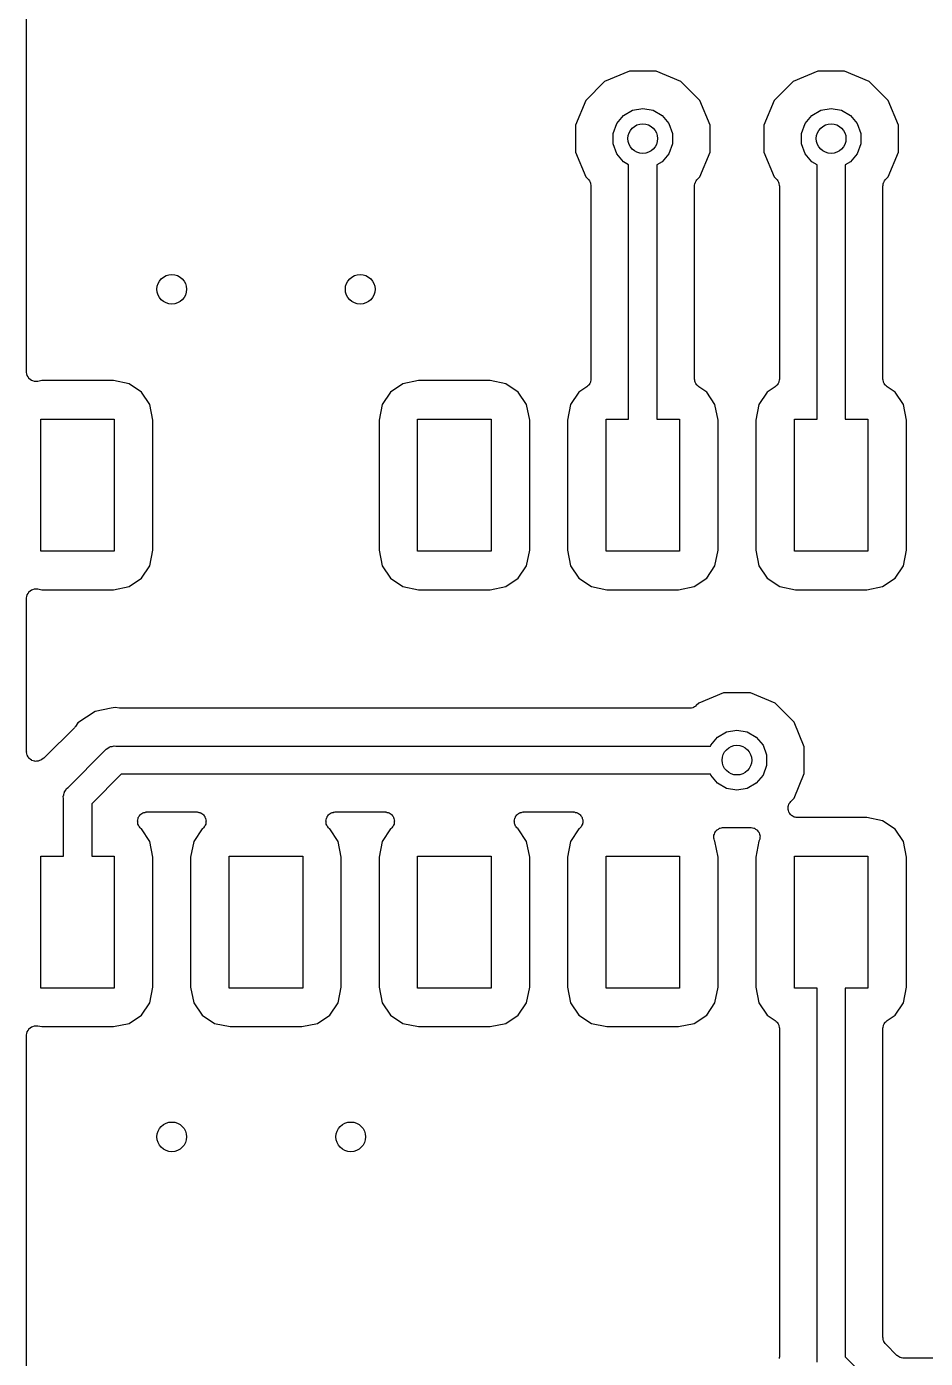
# Model space of a CAD drawing. Extents: x 40 to 164, y -163 to -60.
# Drawn here: x 39.95 to 52.07, y -144.72 to -126.76 of the extents above; entities that cross this region are included whole.
import ezdxf

# ---------------------------------------------------------------- set-up
doc = ezdxf.new("R2010")
doc.units = 0
doc.header["$MEASUREMENT"] = 0
doc.layers.add('BLACK', color=7, linetype='CONTINUOUS')

msp = doc.modelspace()

# ---------------------------------------------------------------- linework, layer by layer
at = {"layer": 'BLACK', "linetype": 'CONTINUOUS'}
for p, q in [((39.953, -131.42), (39.953, -119.158)), ((47.7457, -127.5), (47.4902, -127.756)), ((48.0794, -127.362), (47.7457, -127.5)), ((48.4406, -127.362), (48.0794, -127.362)), ((48.7743, -127.5), (48.4406, -127.362)), ((49.0298, -127.756), (48.7743, -127.5)), ((50.2857, -127.5), (50.0302, -127.756)), ((50.6194, -127.362), (50.2857, -127.5)), ((50.9806, -127.362), (50.6194, -127.362)), ((51.3143, -127.5), (50.9806, -127.362)), ((51.5698, -127.756), (51.3143, -127.5)), ((47.4902, -127.756), (47.352, -128.089)), ((48.1211, -127.888), (48.26, -127.864)), ((48.26, -127.864), (48.3989, -127.888)), ((49.168, -128.089), (49.0298, -127.756)), ((50.0302, -127.756), (49.892, -128.089)), ((50.6611, -127.888), (50.8, -127.864)), ((50.8, -127.864), (50.9389, -127.888)), ((51.708, -128.089), (51.5698, -127.756)), ((47.9082, -128.067), (47.9989, -127.959)), ((47.9989, -127.959), (48.1211, -127.888)), ((48.3989, -127.888), (48.5211, -127.959)), ((48.5211, -127.959), (48.6118, -128.067)), ((50.4482, -128.067), (50.5389, -127.959)), ((50.5389, -127.959), (50.6611, -127.888)), ((50.9389, -127.888), (51.0611, -127.959)), ((51.0611, -127.959), (51.1518, -128.067)), ((47.352, -128.089), (47.352, -128.451)), ((47.86, -128.199), (47.9082, -128.067)), ((47.86, -128.341), (47.86, -128.199)), ((48.6118, -128.067), (48.66, -128.199)), ((48.66, -128.199), (48.66, -128.341)), ((49.168, -128.451), (49.168, -128.089)), ((49.892, -128.089), (49.892, -128.451)), ((50.4, -128.199), (50.4482, -128.067)), ((50.4, -128.341), (50.4, -128.199)), ((51.1518, -128.067), (51.2, -128.199)), ((51.2, -128.199), (51.2, -128.341)), ((51.708, -128.451), (51.708, -128.089)), ((47.9082, -128.473), (47.86, -128.341)), ((48.66, -128.341), (48.6118, -128.473)), ((50.4482, -128.473), (50.4, -128.341)), ((51.2, -128.341), (51.1518, -128.473)), ((47.352, -128.451), (47.4902, -128.784)), ((47.9989, -128.581), (47.9082, -128.473)), ((48.0695, -128.622), (47.9989, -128.581)), ((48.5211, -128.581), (48.4505, -128.622)), ((48.6118, -128.473), (48.5211, -128.581)), ((49.0298, -128.784), (49.168, -128.451)), ((49.892, -128.451), (50.0302, -128.784)), ((50.5389, -128.581), (50.4482, -128.473)), ((50.6095, -128.622), (50.5389, -128.581)), ((51.0611, -128.581), (50.9905, -128.622)), ((51.1518, -128.473), (51.0611, -128.581)), ((51.5698, -128.784), (51.708, -128.451)), ((48.0695, -132.055), (48.0695, -128.622)), ((48.4505, -128.622), (48.4505, -132.055)), ((50.6095, -132.055), (50.6095, -128.622)), ((50.9905, -128.622), (50.9905, -132.055)), ((47.4902, -128.784), (47.5243, -128.818)), ((47.5243, -128.818), (47.5275, -128.823)), ((47.5275, -128.823), (47.5318, -128.827)), ((47.5318, -128.827), (47.5401, -128.841)), ((47.5401, -128.841), (47.5496, -128.855)), ((47.5496, -128.855), (47.551, -128.86)), ((47.551, -128.86), (47.5538, -128.865)), ((47.5538, -128.865), (47.5567, -128.881)), ((47.5567, -128.881), (47.561, -128.897)), ((47.561, -128.897), (47.5605, -128.903)), ((47.5605, -128.903), (47.5615, -128.908)), ((47.5615, -128.908), (47.5615, -131.512)), ((48.9585, -128.908), (48.9595, -128.903)), ((48.9585, -131.512), (48.9585, -128.908)), ((48.959, -128.897), (48.9633, -128.881)), ((48.9595, -128.903), (48.959, -128.897)), ((48.9633, -128.881), (48.9662, -128.865)), ((48.9662, -128.865), (48.969, -128.86)), ((48.969, -128.86), (48.9704, -128.855)), ((48.9704, -128.855), (48.9799, -128.841)), ((48.9799, -128.841), (48.9882, -128.827)), ((48.9882, -128.827), (48.9925, -128.823)), ((48.9925, -128.823), (48.9957, -128.818)), ((48.9957, -128.818), (49.0298, -128.784)), ((50.0302, -128.784), (50.0643, -128.818)), ((50.0643, -128.818), (50.0675, -128.823)), ((50.0675, -128.823), (50.0718, -128.827)), ((50.0718, -128.827), (50.0801, -128.841)), ((50.0801, -128.841), (50.0896, -128.855)), ((50.0896, -128.855), (50.091, -128.86)), ((50.091, -128.86), (50.0938, -128.865)), ((50.0938, -128.865), (50.0967, -128.881)), ((50.0967, -128.881), (50.101, -128.897)), ((50.101, -128.897), (50.1005, -128.903)), ((50.1005, -128.903), (50.1015, -128.908)), ((50.1015, -128.908), (50.1015, -131.512)), ((51.4985, -128.908), (51.4995, -128.903)), ((51.4985, -131.512), (51.4985, -128.908)), ((51.499, -128.897), (51.5033, -128.881)), ((51.4995, -128.903), (51.499, -128.897)), ((51.5033, -128.881), (51.5062, -128.865)), ((51.5062, -128.865), (51.509, -128.86)), ((51.509, -128.86), (51.5104, -128.855)), ((51.5104, -128.855), (51.5199, -128.841)), ((51.5199, -128.841), (51.5282, -128.827)), ((51.5282, -128.827), (51.5325, -128.823)), ((51.5325, -128.823), (51.5357, -128.818)), ((51.5357, -128.818), (51.5698, -128.784)), ((39.9532, -131.421), (39.953, -131.42)), ((39.953, -131.423), (39.9532, -131.421)), ((39.9571, -131.443), (39.953, -131.423)), ((39.9607, -131.463), (39.9571, -131.443)), ((39.9614, -131.465), (39.9607, -131.463)), ((39.9616, -131.466), (39.9614, -131.465)), ((39.9724, -131.484), (39.9616, -131.466)), ((39.9827, -131.502), (39.9724, -131.484)), ((39.9838, -131.503), (39.9827, -131.502)), ((39.9845, -131.504), (39.9838, -131.503)), ((40.0007, -131.517), (39.9845, -131.504)), ((40.0165, -131.53), (40.0007, -131.517)), ((40.0178, -131.53), (40.0165, -131.53)), ((40.0189, -131.531), (40.0178, -131.53)), ((40.0385, -131.538), (40.0189, -131.531)), ((40.0579, -131.545), (40.0385, -131.538)), ((40.0593, -131.545), (40.0579, -131.545)), ((40.0607, -131.546), (40.0593, -131.545)), ((40.0814, -131.545), (40.0607, -131.546)), ((40.1021, -131.545), (40.0814, -131.545)), ((40.1034, -131.545), (40.1021, -131.545)), ((40.1048, -131.545), (40.1034, -131.545)), ((40.1572, -131.534), (40.1048, -131.545)), ((41.1228, -131.534), (40.1572, -131.534)), ((41.3335, -131.576), (41.1228, -131.534)), ((41.5015, -131.688), (41.3335, -131.576)), ((45.0265, -131.576), (44.8585, -131.688)), ((45.2372, -131.534), (45.0265, -131.576)), ((46.2028, -131.534), (45.2372, -131.534)), ((46.4135, -131.576), (46.2028, -131.534)), ((46.5815, -131.688), (46.4135, -131.576)), ((47.5051, -131.617), (47.3985, -131.688)), ((47.518, -131.605), (47.5051, -131.617)), ((47.5318, -131.593), (47.518, -131.605)), ((47.5339, -131.59), (47.5318, -131.593)), ((47.5369, -131.587), (47.5339, -131.59)), ((47.5449, -131.571), (47.5369, -131.587)), ((47.5538, -131.555), (47.5449, -131.571)), ((47.5546, -131.551), (47.5538, -131.555)), ((47.5564, -131.547), (47.5546, -131.551)), ((47.5584, -131.529), (47.5564, -131.547)), ((47.5615, -131.512), (47.5584, -131.529)), ((48.9616, -131.529), (48.9585, -131.512)), ((48.9636, -131.547), (48.9616, -131.529)), ((48.9654, -131.551), (48.9636, -131.547)), ((48.9662, -131.555), (48.9654, -131.551)), ((48.9751, -131.571), (48.9662, -131.555)), ((48.9831, -131.587), (48.9751, -131.571)), ((48.9861, -131.59), (48.9831, -131.587)), ((48.9882, -131.593), (48.9861, -131.59)), ((49.002, -131.605), (48.9882, -131.593)), ((49.0149, -131.617), (49.002, -131.605)), ((49.1215, -131.688), (49.0149, -131.617)), ((50.0451, -131.617), (49.9385, -131.688)), ((50.058, -131.605), (50.0451, -131.617)), ((50.0718, -131.593), (50.058, -131.605)), ((50.0739, -131.59), (50.0718, -131.593)), ((50.0769, -131.587), (50.0739, -131.59)), ((50.0849, -131.571), (50.0769, -131.587)), ((50.0938, -131.555), (50.0849, -131.571)), ((50.0946, -131.551), (50.0938, -131.555)), ((50.0964, -131.547), (50.0946, -131.551)), ((50.0984, -131.529), (50.0964, -131.547)), ((50.1015, -131.512), (50.0984, -131.529)), ((51.5016, -131.529), (51.4985, -131.512)), ((51.5036, -131.547), (51.5016, -131.529)), ((51.5054, -131.551), (51.5036, -131.547)), ((51.5062, -131.555), (51.5054, -131.551)), ((51.5151, -131.571), (51.5062, -131.555)), ((51.5231, -131.587), (51.5151, -131.571)), ((51.5261, -131.59), (51.5231, -131.587)), ((51.5282, -131.593), (51.5261, -131.59)), ((51.542, -131.605), (51.5282, -131.593)), ((51.5549, -131.617), (51.542, -131.605)), ((51.6615, -131.688), (51.5549, -131.617)), ((41.6138, -131.856), (41.5015, -131.688)), ((44.8585, -131.688), (44.7462, -131.856)), ((46.6938, -131.856), (46.5815, -131.688)), ((47.3985, -131.688), (47.2862, -131.856)), ((49.2338, -131.856), (49.1215, -131.688)), ((49.9385, -131.688), (49.8262, -131.856)), ((51.7738, -131.856), (51.6615, -131.688)), ((41.6557, -132.067), (41.6138, -131.856)), ((44.7462, -131.856), (44.7043, -132.067)), ((46.7357, -132.067), (46.6938, -131.856)), ((47.2862, -131.856), (47.2443, -132.067)), ((49.2757, -132.067), (49.2338, -131.856)), ((49.8262, -131.856), (49.7843, -132.067)), ((51.8157, -132.067), (51.7738, -131.856)), ((40.1447, -133.833), (40.1447, -132.055)), ((40.1447, -132.055), (41.1353, -132.055)), ((41.1353, -132.055), (41.1353, -133.833)), ((41.6557, -133.82), (41.6557, -132.067)), ((44.7043, -132.067), (44.7043, -133.82)), ((45.2247, -133.833), (45.2247, -132.055)), ((45.2247, -132.055), (46.2153, -132.055)), ((46.2153, -132.055), (46.2153, -133.833)), ((46.7357, -133.82), (46.7357, -132.067)), ((47.2443, -132.067), (47.2443, -133.82)), ((47.7647, -133.833), (47.7647, -132.055)), ((47.7647, -132.055), (48.0695, -132.055)), ((48.4505, -132.055), (48.7553, -132.055)), ((48.7553, -132.055), (48.7553, -133.833)), ((49.2757, -133.82), (49.2757, -132.067)), ((49.7843, -132.067), (49.7843, -133.82)), ((50.3047, -133.833), (50.3047, -132.055)), ((50.3047, -132.055), (50.6095, -132.055)), ((50.9905, -132.055), (51.2953, -132.055)), ((51.2953, -132.055), (51.2953, -133.833)), ((51.8157, -133.82), (51.8157, -132.067)), ((41.1353, -133.833), (40.1447, -133.833)), ((41.6138, -134.031), (41.6557, -133.82)), ((44.7043, -133.82), (44.7462, -134.031)), ((46.2153, -133.833), (45.2247, -133.833)), ((46.6938, -134.031), (46.7357, -133.82)), ((47.2443, -133.82), (47.2862, -134.031)), ((48.7553, -133.833), (47.7647, -133.833)), ((49.2338, -134.031), (49.2757, -133.82)), ((49.7843, -133.82), (49.8262, -134.031)), ((51.2953, -133.833), (50.3047, -133.833)), ((51.7738, -134.031), (51.8157, -133.82)), ((41.5015, -134.199), (41.6138, -134.031)), ((44.7462, -134.031), (44.8585, -134.199)), ((46.5815, -134.199), (46.6938, -134.031)), ((47.2862, -134.031), (47.3985, -134.199)), ((49.1215, -134.199), (49.2338, -134.031)), ((49.8262, -134.031), (49.9385, -134.199)), ((51.6615, -134.199), (51.7738, -134.031)), ((41.1228, -134.353), (41.3335, -134.311)), ((41.3335, -134.311), (41.5015, -134.199)), ((44.8585, -134.199), (45.0265, -134.311)), ((45.0265, -134.311), (45.2372, -134.353)), ((46.2028, -134.353), (46.4135, -134.311)), ((46.4135, -134.311), (46.5815, -134.199)), ((47.3985, -134.199), (47.5665, -134.311)), ((47.5665, -134.311), (47.7772, -134.353)), ((48.7428, -134.353), (48.9535, -134.311)), ((48.9535, -134.311), (49.1215, -134.199)), ((49.9385, -134.199), (50.1065, -134.311)), ((50.1065, -134.311), (50.3172, -134.353)), ((51.2828, -134.353), (51.4935, -134.311)), ((51.4935, -134.311), (51.6615, -134.199)), ((39.953, -134.464), (39.9571, -134.444)), ((39.9532, -134.466), (39.953, -134.464)), ((39.953, -134.467), (39.9532, -134.466)), ((39.953, -136.541), (39.953, -134.467)), ((39.9571, -134.444), (39.9607, -134.424)), ((39.9607, -134.424), (39.9614, -134.423)), ((39.9614, -134.423), (39.9616, -134.421)), ((39.9616, -134.421), (39.9724, -134.403)), ((39.9724, -134.403), (39.9827, -134.386)), ((39.9827, -134.386), (39.9838, -134.385)), ((39.9838, -134.385), (39.9845, -134.383)), ((39.9845, -134.383), (40.0007, -134.37)), ((40.0007, -134.37), (40.0165, -134.357)), ((40.0165, -134.357), (40.0178, -134.357)), ((40.0178, -134.357), (40.0189, -134.356)), ((40.0189, -134.356), (40.0385, -134.349)), ((40.0385, -134.349), (40.0579, -134.342)), ((40.0579, -134.342), (40.0593, -134.342)), ((40.0593, -134.342), (40.0607, -134.342)), ((40.0607, -134.342), (40.0814, -134.342)), ((40.0814, -134.342), (40.1021, -134.342)), ((40.1021, -134.342), (40.1034, -134.343)), ((40.1034, -134.343), (40.1048, -134.343)), ((40.1048, -134.343), (40.1572, -134.353)), ((40.1572, -134.353), (41.1228, -134.353)), ((45.2372, -134.353), (46.2028, -134.353)), ((47.7772, -134.353), (48.7428, -134.353)), ((50.3172, -134.353), (51.2828, -134.353)), ((49.3494, -135.744), (49.0157, -135.882)), ((49.7106, -135.744), (49.3494, -135.744)), ((50.0443, -135.882), (49.7106, -135.744)), ((41.0915, -135.951), (40.8755, -135.994)), ((41.148, -135.94), (41.0915, -135.951)), ((41.0915, -135.951), (41.0915, -135.951)), ((41.2045, -135.951), (41.148, -135.94)), ((41.217, -135.951), (41.2045, -135.951)), ((41.2293, -135.953), (41.217, -135.951)), ((48.8918, -135.953), (41.2293, -135.953)), ((48.8973, -135.953), (48.8918, -135.953)), ((48.9029, -135.953), (48.8973, -135.953)), ((48.9189, -135.949), (48.9029, -135.953)), ((48.9352, -135.946), (48.9189, -135.949)), ((48.9401, -135.943), (48.9352, -135.946)), ((48.9455, -135.942), (48.9401, -135.943)), ((48.9591, -135.932), (48.9455, -135.942)), ((48.9734, -135.924), (48.9591, -135.932)), ((48.977, -135.92), (48.9734, -135.924)), ((48.9816, -135.916), (48.977, -135.92)), ((49.0157, -135.882), (48.9816, -135.916)), ((50.2998, -136.138), (50.0443, -135.882)), ((40.8755, -135.994), (40.6444, -136.148)), ((40.5966, -136.216), (40.2036, -136.609)), ((40.6038, -136.205), (40.5966, -136.216)), ((40.6124, -136.196), (40.6038, -136.205)), ((40.6444, -136.148), (40.6124, -136.196)), ((49.2689, -136.341), (49.3911, -136.27)), ((49.3911, -136.27), (49.53, -136.246)), ((49.53, -136.246), (49.6689, -136.27)), ((49.6689, -136.27), (49.7911, -136.341)), ((50.438, -136.471), (50.2998, -136.138)), ((41.0237, -136.504), (41.0455, -136.491)), ((41.0455, -136.491), (41.0662, -136.477)), ((41.0662, -136.477), (41.0745, -136.474)), ((41.0745, -136.474), (41.0818, -136.47)), ((41.0818, -136.47), (41.1067, -136.466)), ((41.1067, -136.466), (41.1311, -136.459)), ((41.1311, -136.459), (41.1563, -136.462)), ((41.1563, -136.462), (49.1737, -136.462)), ((49.1737, -136.462), (49.1782, -136.449)), ((49.1782, -136.449), (49.2689, -136.341)), ((49.7911, -136.341), (49.8818, -136.449)), ((49.8818, -136.449), (49.93, -136.581)), ((50.438, -136.833), (50.438, -136.471)), ((39.9537, -136.545), (39.953, -136.541)), ((39.9533, -136.55), (39.9537, -136.545)), ((39.9575, -136.567), (39.9533, -136.55)), ((39.9607, -136.585), (39.9575, -136.567)), ((39.9628, -136.588), (39.9607, -136.585)), ((39.9638, -136.593), (39.9628, -136.588)), ((39.9737, -136.607), (39.9638, -136.593)), ((39.9827, -136.623), (39.9737, -136.607)), ((39.9859, -136.626), (39.9827, -136.623)), ((39.9883, -136.629), (39.9859, -136.626)), ((40.0027, -136.64), (39.9883, -136.629)), ((40.0165, -136.651), (40.0027, -136.64)), ((40.0204, -136.653), (40.0165, -136.651)), ((40.0238, -136.655), (40.0204, -136.653)), ((40.0411, -136.66), (40.0238, -136.655)), ((40.0579, -136.666), (40.0411, -136.66)), ((40.0621, -136.666), (40.0579, -136.666)), ((40.0662, -136.668), (40.0621, -136.666)), ((40.0841, -136.666), (40.0662, -136.668)), ((40.1021, -136.666), (40.0841, -136.666)), ((40.106, -136.665), (40.1021, -136.666)), ((40.1102, -136.665), (40.106, -136.665)), ((40.1266, -136.657), (40.1102, -136.665)), ((40.1435, -136.651), (40.1266, -136.657)), ((40.1467, -136.649), (40.1435, -136.651)), ((40.1506, -136.647), (40.1467, -136.649)), ((40.1843, -136.624), (40.1506, -136.647)), ((40.1934, -136.616), (40.1843, -136.624)), ((40.2036, -136.609), (40.1934, -136.616)), ((40.5112, -137.019), (41.0074, -136.523)), ((41.0074, -136.523), (41.0237, -136.504)), ((49.93, -136.581), (49.93, -136.723)), ((41.2269, -136.843), (40.8305, -137.239)), ((49.1737, -136.843), (41.2269, -136.843)), ((49.1782, -136.855), (49.1737, -136.843)), ((49.2689, -136.963), (49.1782, -136.855)), ((49.8818, -136.855), (49.7911, -136.963)), ((49.93, -136.723), (49.8818, -136.855)), ((50.2998, -137.166), (50.438, -136.833)), ((40.4918, -137.036), (40.5112, -137.019)), ((49.3911, -137.034), (49.2689, -136.963)), ((49.53, -137.058), (49.3911, -137.034)), ((49.6689, -137.034), (49.53, -137.058)), ((49.7911, -136.963), (49.6689, -137.034)), ((40.4473, -137.143), (40.4538, -137.119)), ((40.4495, -137.168), (40.4473, -137.143)), ((40.4495, -137.947), (40.4495, -137.168)), ((40.4538, -137.119), (40.4582, -137.094)), ((40.4582, -137.094), (40.4625, -137.086)), ((40.4625, -137.086), (40.4647, -137.078)), ((40.4647, -137.078), (40.4792, -137.058)), ((40.4792, -137.058), (40.4918, -137.036)), ((50.2464, -137.224), (50.2559, -137.21)), ((50.2559, -137.21), (50.2998, -137.166)), ((40.8305, -137.239), (40.8305, -137.947)), ((41.4748, -137.402), (41.4833, -137.39)), ((41.4833, -137.39), (41.4889, -137.386)), ((41.4889, -137.386), (41.4934, -137.38)), ((41.4934, -137.38), (41.5066, -137.373)), ((41.5066, -137.373), (41.5188, -137.364)), ((41.5188, -137.364), (41.5255, -137.362)), ((41.5255, -137.362), (41.5316, -137.358)), ((41.5316, -137.358), (41.5466, -137.356)), ((41.5466, -137.356), (41.5612, -137.351)), ((41.5612, -137.351), (41.5681, -137.352)), ((41.5681, -137.352), (41.575, -137.35)), ((41.575, -137.35), (42.245, -137.35)), ((42.245, -137.35), (42.2519, -137.352)), ((42.2519, -137.352), (42.2588, -137.351)), ((42.2588, -137.351), (42.2734, -137.356)), ((42.2734, -137.356), (42.2884, -137.358)), ((42.2884, -137.358), (42.2945, -137.362)), ((42.2945, -137.362), (42.3012, -137.364)), ((42.3012, -137.364), (42.3134, -137.373)), ((42.3134, -137.373), (42.3266, -137.38)), ((42.3266, -137.38), (42.3311, -137.386)), ((42.3311, -137.386), (42.3367, -137.39)), ((42.3367, -137.39), (42.3452, -137.402)), ((44.0148, -137.402), (44.0233, -137.39)), ((44.0233, -137.39), (44.0289, -137.386)), ((44.0289, -137.386), (44.0334, -137.38)), ((44.0334, -137.38), (44.0466, -137.373)), ((44.0466, -137.373), (44.0588, -137.364)), ((44.0588, -137.364), (44.0655, -137.362)), ((44.0655, -137.362), (44.0716, -137.358)), ((44.0716, -137.358), (44.0866, -137.356)), ((44.0866, -137.356), (44.1012, -137.351)), ((44.1012, -137.351), (44.1081, -137.352)), ((44.1081, -137.352), (44.115, -137.35)), ((44.115, -137.35), (44.785, -137.35)), ((44.785, -137.35), (44.7919, -137.352)), ((44.7919, -137.352), (44.7988, -137.351)), ((44.7988, -137.351), (44.8134, -137.356)), ((44.8134, -137.356), (44.8284, -137.358)), ((44.8284, -137.358), (44.8345, -137.362)), ((44.8345, -137.362), (44.8412, -137.364)), ((44.8412, -137.364), (44.8534, -137.373)), ((44.8534, -137.373), (44.8666, -137.38)), ((44.8666, -137.38), (44.8711, -137.386)), ((44.8711, -137.386), (44.8767, -137.39)), ((44.8767, -137.39), (44.8852, -137.402)), ((46.5548, -137.402), (46.5633, -137.39)), ((46.5633, -137.39), (46.5689, -137.386)), ((46.5689, -137.386), (46.5734, -137.38)), ((46.5734, -137.38), (46.5866, -137.373)), ((46.5866, -137.373), (46.5988, -137.364)), ((46.5988, -137.364), (46.6055, -137.362)), ((46.6055, -137.362), (46.6116, -137.358)), ((46.6116, -137.358), (46.6266, -137.356)), ((46.6266, -137.356), (46.6412, -137.351)), ((46.6412, -137.351), (46.6482, -137.352)), ((46.6482, -137.352), (46.655, -137.35)), ((46.655, -137.35), (47.325, -137.35)), ((47.325, -137.35), (47.3319, -137.352)), ((47.3319, -137.352), (47.3388, -137.351)), ((47.3388, -137.351), (47.3534, -137.356)), ((47.3534, -137.356), (47.3684, -137.358)), ((47.3684, -137.358), (47.3745, -137.362)), ((47.3745, -137.362), (47.3812, -137.364)), ((47.3812, -137.364), (47.3934, -137.373)), ((47.3934, -137.373), (47.4066, -137.38)), ((47.4066, -137.38), (47.4111, -137.386)), ((47.4111, -137.386), (47.4167, -137.39)), ((47.4167, -137.39), (47.4252, -137.402)), ((50.2192, -137.289), (50.2207, -137.283)), ((50.2207, -137.305), (50.2192, -137.289)), ((50.2207, -137.278), (50.2264, -137.262)), ((50.2207, -137.283), (50.2207, -137.278)), ((50.2207, -137.322), (50.2207, -137.305)), ((50.2226, -137.327), (50.2207, -137.322)), ((50.2231, -137.333), (50.2226, -137.327)), ((50.2301, -137.348), (50.2231, -137.333)), ((50.2264, -137.262), (50.2306, -137.246)), ((50.2358, -137.363), (50.2301, -137.348)), ((50.2306, -137.246), (50.2339, -137.242)), ((50.2339, -137.242), (50.2358, -137.236)), ((50.2358, -137.236), (50.2464, -137.224)), ((50.2394, -137.368), (50.2358, -137.363)), ((50.2417, -137.373), (50.2394, -137.368)), ((50.2535, -137.385), (50.2417, -137.373)), ((50.2641, -137.397), (50.2535, -137.385)), ((41.4483, -137.469), (41.4499, -137.462)), ((41.4499, -137.484), (41.4483, -137.469)), ((41.4499, -137.455), (41.4552, -137.441)), ((41.4499, -137.462), (41.4499, -137.455)), ((41.4499, -137.5), (41.4499, -137.484)), ((41.4523, -137.506), (41.4499, -137.5)), ((41.4531, -137.513), (41.4523, -137.506)), ((41.4598, -137.527), (41.4531, -137.513)), ((41.4552, -137.441), (41.4588, -137.426)), ((41.4588, -137.426), (41.4626, -137.421)), ((41.465, -137.541), (41.4598, -137.527)), ((41.4626, -137.421), (41.465, -137.414)), ((41.465, -137.414), (41.4748, -137.402)), ((41.4695, -137.546), (41.465, -137.541)), ((41.4726, -137.553), (41.4695, -137.546)), ((41.4836, -137.563), (41.4726, -137.553)), ((41.4934, -137.575), (41.4836, -137.563)), ((42.3364, -137.563), (42.3266, -137.575)), ((42.3474, -137.553), (42.3364, -137.563)), ((42.3452, -137.402), (42.355, -137.414)), ((42.3505, -137.546), (42.3474, -137.553)), ((42.355, -137.541), (42.3505, -137.546)), ((42.355, -137.414), (42.3574, -137.421)), ((42.3602, -137.527), (42.355, -137.541)), ((42.3574, -137.421), (42.3612, -137.426)), ((42.3669, -137.513), (42.3602, -137.527)), ((42.3612, -137.426), (42.3648, -137.441)), ((42.3648, -137.441), (42.3701, -137.455)), ((42.3677, -137.506), (42.3669, -137.513)), ((42.3701, -137.5), (42.3677, -137.506)), ((42.3701, -137.455), (42.3701, -137.462)), ((42.3701, -137.462), (42.3717, -137.469)), ((42.3717, -137.469), (42.3701, -137.484)), ((42.3701, -137.484), (42.3701, -137.5)), ((43.9883, -137.469), (43.9899, -137.462)), ((43.9899, -137.484), (43.9883, -137.469)), ((43.9899, -137.455), (43.9952, -137.441)), ((43.9899, -137.462), (43.9899, -137.455)), ((43.9899, -137.5), (43.9899, -137.484)), ((43.9923, -137.506), (43.9899, -137.5)), ((43.9931, -137.513), (43.9923, -137.506)), ((43.9998, -137.527), (43.9931, -137.513)), ((43.9952, -137.441), (43.9988, -137.426)), ((43.9988, -137.426), (44.0026, -137.421)), ((44.005, -137.541), (43.9998, -137.527)), ((44.0026, -137.421), (44.005, -137.414)), ((44.005, -137.414), (44.0148, -137.402)), ((44.0095, -137.546), (44.005, -137.541)), ((44.0126, -137.553), (44.0095, -137.546)), ((44.0236, -137.563), (44.0126, -137.553)), ((44.0334, -137.575), (44.0236, -137.563)), ((44.8764, -137.563), (44.8666, -137.575)), ((44.8874, -137.553), (44.8764, -137.563)), ((44.8852, -137.402), (44.895, -137.414)), ((44.8905, -137.546), (44.8874, -137.553)), ((44.895, -137.541), (44.8905, -137.546)), ((44.895, -137.414), (44.8974, -137.421)), ((44.9002, -137.527), (44.895, -137.541)), ((44.8974, -137.421), (44.9012, -137.426)), ((44.9069, -137.513), (44.9002, -137.527)), ((44.9012, -137.426), (44.9048, -137.441)), ((44.9048, -137.441), (44.9101, -137.455)), ((44.9077, -137.506), (44.9069, -137.513)), ((44.9101, -137.5), (44.9077, -137.506)), ((44.9101, -137.455), (44.9101, -137.462)), ((44.9101, -137.462), (44.9117, -137.469)), ((44.9117, -137.469), (44.9101, -137.484)), ((44.9101, -137.484), (44.9101, -137.5)), ((46.5283, -137.469), (46.5299, -137.462)), ((46.5299, -137.484), (46.5283, -137.469)), ((46.5299, -137.455), (46.5352, -137.441)), ((46.5299, -137.462), (46.5299, -137.455)), ((46.5299, -137.5), (46.5299, -137.484)), ((46.5323, -137.506), (46.5299, -137.5)), ((46.5331, -137.513), (46.5323, -137.506)), ((46.5398, -137.527), (46.5331, -137.513)), ((46.5352, -137.441), (46.5388, -137.426)), ((46.5388, -137.426), (46.5426, -137.421)), ((46.545, -137.541), (46.5398, -137.527)), ((46.5426, -137.421), (46.545, -137.414)), ((46.545, -137.414), (46.5548, -137.402)), ((46.5495, -137.546), (46.545, -137.541)), ((46.5526, -137.553), (46.5495, -137.546)), ((46.5636, -137.563), (46.5526, -137.553)), ((46.5734, -137.575), (46.5636, -137.563)), ((47.4164, -137.563), (47.4066, -137.575)), ((47.4274, -137.553), (47.4164, -137.563)), ((47.4252, -137.402), (47.435, -137.414)), ((47.4305, -137.546), (47.4274, -137.553)), ((47.435, -137.541), (47.4305, -137.546)), ((47.435, -137.414), (47.4374, -137.421)), ((47.4402, -137.527), (47.435, -137.541)), ((47.4374, -137.421), (47.4412, -137.426)), ((47.4469, -137.513), (47.4402, -137.527)), ((47.4412, -137.426), (47.4448, -137.441)), ((47.4448, -137.441), (47.4501, -137.455)), ((47.4477, -137.506), (47.4469, -137.513)), ((47.4501, -137.5), (47.4477, -137.506)), ((47.4501, -137.455), (47.4501, -137.462)), ((47.4501, -137.462), (47.4517, -137.469)), ((47.4517, -137.469), (47.4501, -137.484)), ((47.4501, -137.484), (47.4501, -137.5)), ((49.2789, -137.581), (49.2939, -137.571)), ((49.2939, -137.571), (49.2979, -137.57)), ((49.2979, -137.57), (49.3016, -137.568)), ((49.3016, -137.568), (49.3193, -137.565)), ((49.3193, -137.565), (49.3367, -137.56)), ((49.3367, -137.56), (49.3409, -137.561)), ((49.3409, -137.561), (49.345, -137.56)), ((49.345, -137.56), (49.715, -137.56)), ((49.715, -137.56), (49.7191, -137.561)), ((49.7191, -137.561), (49.7233, -137.56)), ((49.7233, -137.56), (49.7407, -137.565)), ((49.7407, -137.565), (49.7584, -137.568)), ((49.7584, -137.568), (49.7621, -137.57)), ((49.7621, -137.57), (49.7661, -137.571)), ((49.7661, -137.571), (49.7811, -137.581)), ((50.269, -137.4), (50.2641, -137.397)), ((50.2729, -137.404), (50.269, -137.4)), ((50.2879, -137.411), (50.2729, -137.404)), ((50.3023, -137.419), (50.2879, -137.411)), ((50.3078, -137.42), (50.3023, -137.419)), ((50.3129, -137.423), (50.3078, -137.42)), ((50.3294, -137.424), (50.3129, -137.423)), ((50.3458, -137.427), (50.3294, -137.424)), ((51.2828, -137.427), (50.3458, -137.427)), ((51.4935, -137.469), (51.2828, -137.427)), ((51.6615, -137.581), (51.4935, -137.469)), ((41.4994, -137.578), (41.4934, -137.575)), ((41.5, -137.579), (41.4994, -137.578)), ((41.6138, -137.749), (41.5, -137.579)), ((41.6557, -137.96), (41.6138, -137.749)), ((42.2062, -137.749), (42.1643, -137.96)), ((42.32, -137.579), (42.2062, -137.749)), ((42.3206, -137.578), (42.32, -137.579)), ((42.3266, -137.575), (42.3206, -137.578)), ((44.0394, -137.578), (44.0334, -137.575)), ((44.04, -137.579), (44.0394, -137.578)), ((44.1538, -137.749), (44.04, -137.579)), ((44.1957, -137.96), (44.1538, -137.749)), ((44.7462, -137.749), (44.7043, -137.96)), ((44.86, -137.579), (44.7462, -137.749)), ((44.8606, -137.578), (44.86, -137.579)), ((44.8666, -137.575), (44.8606, -137.578)), ((46.5794, -137.578), (46.5734, -137.575)), ((46.58, -137.579), (46.5794, -137.578)), ((46.6938, -137.749), (46.58, -137.579)), ((46.7357, -137.96), (46.6938, -137.749)), ((47.2862, -137.749), (47.2443, -137.96)), ((47.4, -137.579), (47.2862, -137.749)), ((47.4006, -137.578), (47.4, -137.579)), ((47.4066, -137.575), (47.4006, -137.578)), ((49.2188, -137.673), (49.2199, -137.669)), ((49.2199, -137.691), (49.2188, -137.673)), ((49.2199, -137.665), (49.2261, -137.648)), ((49.2199, -137.669), (49.2199, -137.665)), ((49.2199, -137.709), (49.2199, -137.691)), ((49.2214, -137.713), (49.2199, -137.709)), ((49.2217, -137.717), (49.2214, -137.713)), ((49.2289, -137.734), (49.2217, -137.717)), ((49.2261, -137.648), (49.2311, -137.631)), ((49.233, -137.745), (49.2289, -137.734)), ((49.2311, -137.631), (49.2336, -137.627)), ((49.2757, -137.96), (49.233, -137.745)), ((49.2336, -137.627), (49.235, -137.624)), ((49.235, -137.624), (49.2466, -137.61)), ((49.2466, -137.61), (49.2572, -137.595)), ((49.2572, -137.595), (49.2607, -137.593)), ((49.2607, -137.593), (49.2634, -137.59)), ((49.2634, -137.59), (49.2789, -137.581)), ((49.7811, -137.581), (49.7966, -137.59)), ((49.827, -137.745), (49.7843, -137.96)), ((49.7966, -137.59), (49.7993, -137.593)), ((49.7993, -137.593), (49.8028, -137.595)), ((49.8028, -137.595), (49.8134, -137.61)), ((49.8134, -137.61), (49.825, -137.624)), ((49.825, -137.624), (49.8264, -137.627)), ((49.8264, -137.627), (49.8289, -137.631)), ((49.8311, -137.734), (49.827, -137.745)), ((49.8289, -137.631), (49.8339, -137.648)), ((49.8383, -137.717), (49.8311, -137.734)), ((49.8339, -137.648), (49.8401, -137.665)), ((49.8386, -137.713), (49.8383, -137.717)), ((49.8401, -137.709), (49.8386, -137.713)), ((49.8401, -137.665), (49.8401, -137.669)), ((49.8401, -137.669), (49.8412, -137.673)), ((49.8412, -137.673), (49.8401, -137.691)), ((49.8401, -137.691), (49.8401, -137.709)), ((51.7738, -137.749), (51.6615, -137.581)), ((51.8157, -137.96), (51.7738, -137.749)), ((40.1447, -139.725), (40.1447, -137.947)), ((40.1447, -137.947), (40.4495, -137.947)), ((40.8305, -137.947), (41.1353, -137.947)), ((41.1353, -137.947), (41.1353, -139.725)), ((41.6557, -139.713), (41.6557, -137.96)), ((42.1643, -137.96), (42.1643, -139.713)), ((42.6847, -139.725), (42.6847, -137.947)), ((42.6847, -137.947), (43.6753, -137.947)), ((43.6753, -137.947), (43.6753, -139.725)), ((44.1957, -139.713), (44.1957, -137.96)), ((44.7043, -137.96), (44.7043, -139.713)), ((45.2247, -139.725), (45.2247, -137.947)), ((45.2247, -137.947), (46.2153, -137.947)), ((46.2153, -137.947), (46.2153, -139.725)), ((46.7357, -139.713), (46.7357, -137.96)), ((47.2443, -137.96), (47.2443, -139.713)), ((47.7647, -139.725), (47.7647, -137.947)), ((47.7647, -137.947), (48.7553, -137.947)), ((48.7553, -137.947), (48.7553, -139.725)), ((49.2757, -139.713), (49.2757, -137.96)), ((49.7843, -137.96), (49.7843, -139.713)), ((50.3047, -139.725), (50.3047, -137.947)), ((50.3047, -137.947), (51.2953, -137.947)), ((51.2953, -137.947), (51.2953, -139.725)), ((51.8157, -139.713), (51.8157, -137.96)), ((41.1353, -139.725), (40.1447, -139.725)), ((41.6138, -139.924), (41.6557, -139.713)), ((42.1643, -139.713), (42.2062, -139.924)), ((43.6753, -139.725), (42.6847, -139.725)), ((44.1538, -139.924), (44.1957, -139.713)), ((44.7043, -139.713), (44.7462, -139.924)), ((46.2153, -139.725), (45.2247, -139.725)), ((46.6938, -139.924), (46.7357, -139.713)), ((47.2443, -139.713), (47.2862, -139.924)), ((48.7553, -139.725), (47.7647, -139.725)), ((49.2338, -139.924), (49.2757, -139.713)), ((49.7843, -139.713), (49.8262, -139.924)), ((50.6095, -139.725), (50.3047, -139.725)), ((50.6095, -144.772), (50.6095, -139.725)), ((51.2953, -139.725), (50.9905, -139.725)), ((50.9905, -139.725), (50.9905, -144.701)), ((51.7738, -139.924), (51.8157, -139.713)), ((41.5015, -140.092), (41.6138, -139.924)), ((42.2062, -139.924), (42.3185, -140.092)), ((44.0415, -140.092), (44.1538, -139.924)), ((44.7462, -139.924), (44.8585, -140.092)), ((46.5815, -140.092), (46.6938, -139.924)), ((47.2862, -139.924), (47.3985, -140.092)), ((49.1215, -140.092), (49.2338, -139.924)), ((49.8262, -139.924), (49.9385, -140.092)), ((51.6615, -140.092), (51.7738, -139.924)), ((39.9845, -140.276), (40.0007, -140.263)), ((40.0007, -140.263), (40.0165, -140.25)), ((40.0165, -140.25), (40.0178, -140.25)), ((40.0178, -140.25), (40.0189, -140.249)), ((40.0189, -140.249), (40.0385, -140.242)), ((40.0385, -140.242), (40.0579, -140.235)), ((40.0579, -140.235), (40.0593, -140.235)), ((40.0593, -140.235), (40.0607, -140.234)), ((40.0607, -140.234), (40.0814, -140.235)), ((40.0814, -140.235), (40.1021, -140.235)), ((40.1021, -140.235), (40.1034, -140.235)), ((40.1034, -140.235), (40.1048, -140.235)), ((40.1048, -140.235), (40.1572, -140.246)), ((40.1572, -140.246), (41.1228, -140.246)), ((41.1228, -140.246), (41.3335, -140.204)), ((41.3335, -140.204), (41.5015, -140.092)), ((42.3185, -140.092), (42.4865, -140.204)), ((42.4865, -140.204), (42.6972, -140.246)), ((42.6972, -140.246), (43.6628, -140.246)), ((43.6628, -140.246), (43.8735, -140.204)), ((43.8735, -140.204), (44.0415, -140.092)), ((44.8585, -140.092), (45.0265, -140.204)), ((45.0265, -140.204), (45.2372, -140.246)), ((45.2372, -140.246), (46.2028, -140.246)), ((46.2028, -140.246), (46.4135, -140.204)), ((46.4135, -140.204), (46.5815, -140.092)), ((47.3985, -140.092), (47.5665, -140.204)), ((47.5665, -140.204), (47.7772, -140.246)), ((47.7772, -140.246), (48.7428, -140.246)), ((48.7428, -140.246), (48.9535, -140.204)), ((48.9535, -140.204), (49.1215, -140.092)), ((49.9385, -140.092), (50.0451, -140.163)), ((50.0451, -140.163), (50.058, -140.175)), ((50.058, -140.175), (50.0718, -140.187)), ((50.0718, -140.187), (50.0739, -140.19)), ((50.0739, -140.19), (50.0769, -140.193)), ((50.0769, -140.193), (50.0849, -140.209)), ((50.0849, -140.209), (50.0938, -140.225)), ((50.0938, -140.225), (50.0946, -140.229)), ((50.0946, -140.229), (50.0964, -140.233)), ((50.0964, -140.233), (50.0984, -140.251)), ((50.0984, -140.251), (50.1015, -140.268)), ((51.4985, -140.268), (51.5016, -140.251)), ((51.5016, -140.251), (51.5036, -140.233)), ((51.5036, -140.233), (51.5054, -140.229)), ((51.5054, -140.229), (51.5062, -140.225)), ((51.5062, -140.225), (51.5151, -140.209)), ((51.5151, -140.209), (51.5231, -140.193)), ((51.5231, -140.193), (51.5261, -140.19)), ((51.5261, -140.19), (51.5282, -140.187)), ((51.5282, -140.187), (51.542, -140.175)), ((51.542, -140.175), (51.5549, -140.163)), ((51.5549, -140.163), (51.6615, -140.092)), ((39.953, -140.357), (39.9571, -140.337)), ((39.9532, -140.359), (39.953, -140.357)), ((39.953, -140.36), (39.9532, -140.359)), ((39.953, -148.487), (39.953, -140.36)), ((39.9571, -140.337), (39.9607, -140.317)), ((39.9607, -140.317), (39.9614, -140.315)), ((39.9614, -140.315), (39.9616, -140.314)), ((39.9616, -140.314), (39.9724, -140.296)), ((39.9724, -140.296), (39.9827, -140.278)), ((39.9827, -140.278), (39.9838, -140.277)), ((39.9838, -140.277), (39.9845, -140.276)), ((50.1015, -140.268), (50.1015, -144.699)), ((51.4985, -144.438), (51.4985, -140.268)), ((51.4995, -144.444), (51.4985, -144.438)), ((51.499, -144.449), (51.4995, -144.444)), ((51.5033, -144.465), (51.499, -144.449)), ((51.5062, -144.482), (51.5033, -144.465)), ((51.509, -144.486), (51.5062, -144.482)), ((51.5104, -144.492), (51.509, -144.486)), ((51.5199, -144.505), (51.5104, -144.492)), ((51.5282, -144.52), (51.5199, -144.505)), ((51.5325, -144.523), (51.5282, -144.52)), ((51.5357, -144.528), (51.5325, -144.523)), ((51.6871, -144.679), (51.5357, -144.528)), ((50.0993, -144.711), (50.0991, -144.723)), ((50.1015, -144.699), (50.0993, -144.711)), ((50.9905, -144.701), (51.5139, -145.225)), ((51.6917, -144.683), (51.6871, -144.679)), ((51.6953, -144.687), (51.6917, -144.683)), ((51.7097, -144.695), (51.6953, -144.687)), ((51.7233, -144.705), (51.7097, -144.695)), ((51.7287, -144.706), (51.7233, -144.705)), ((51.7335, -144.709), (51.7287, -144.706)), ((51.7498, -144.712), (51.7335, -144.709)), ((51.7659, -144.716), (51.7498, -144.712)), ((51.7714, -144.716), (51.7659, -144.716)), ((51.7769, -144.716), (51.7714, -144.716)), ((52.7018, -144.716), (51.7769, -144.716))]:
    msp.add_line(p, q, dxfattribs=at)
at = {"layer": 'BLACK'}
for centre in [(48.26, -128.27), (50.8, -128.27), (41.91, -130.302), (44.45, -130.302), (49.53, -136.652), (41.91, -141.732), (44.323, -141.732)]:
    msp.add_circle(centre, 0.2, dxfattribs=at)

doc.saveas('drawing.dxf')
